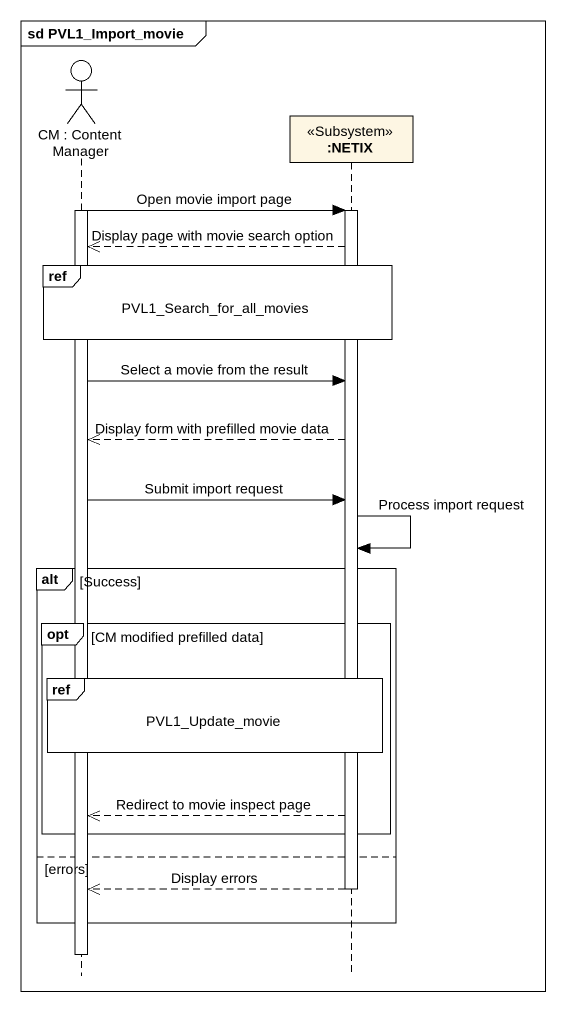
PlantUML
@startuml
mainframe sd PVL1_Import_movie
hide footbox
actor "CM : Content Manager" as CM
participant ":NETIX" as NETIX <<Subsystem>>

activate CM
CM -> NETIX : Open movie import page
activate NETIX
NETIX -->> CM : Display page with movie search option
ref over CM, NETIX : PVL1_Search_for_all_movies
CM -> NETIX : Select a movie from the result
NETIX -->> CM : Display form with prefilled movie data
CM -> NETIX : Submit import request
NETIX -> NETIX : Process import request
alt Success
  opt CM modified prefilled data
    ref over CM, NETIX : PVL1_Update_movie
    NETIX -->> CM : Redirect to movie inspect page
  end
else errors
  NETIX -->> CM : Display errors
  deactivate NETIX
end
deactivate CM
@enduml
